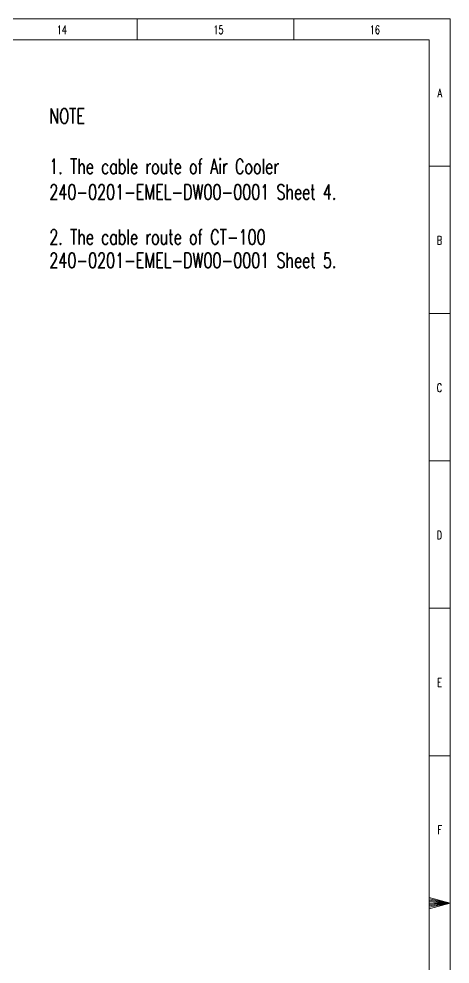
# Model space of a CAD drawing. Header units: inches. Extents: x -1128 to 651, y 96 to 845.
# Drawn here: x -146.6 to -96.5, y 734.6 to 844.5 of the extents above; entities that cross this region are included whole.
import ezdxf

# ---------------------------------------------------------------- set-up
doc = ezdxf.new("R2010")
doc.units = ezdxf.units.IN
doc.header["$MEASUREMENT"] = 0
doc.layers.add('Cables', color=7, linetype='Continuous', lineweight=0)
doc.styles.add('HZTXT', font='txt_qlt.shx', dxfattribs={"width": 0.7, "bigfont": 'hztxt.shx'})
doc.styles.add('TEG BORDER', font='txt_qlt.shx', dxfattribs={"width": 0.7, "bigfont": 'hztxt.shx'})

# ---------------------------------------------------------------- blocks, each defined once
blk = doc.blocks.new('TEG BORDER A2')
for p, q in [((519.75, 420), (519.75, 415)), ((556.87, 420), (556.87, 415)), ((594, 385), (589, 385)), ((594, 350), (589, 350)), ((594, 315), (589, 315)), ((594, 280), (589, 280)), ((594, 245), (589, 245)), ((589, 210), (594, 210)), ((592.75, 210), (590.25, 210))]:
    blk.add_line(p, q)
at = {"color": 5, "lineweight": 15}
blk.add_lwpolyline([(0, 420), (594, 420), (594, 0), (0, 0)], close=True, dxfattribs=at)
blk.add_lwpolyline([(5, 415), (589, 415), (589, 5), (5, 5)], close=True)
blk.add_lwpolyline([(594, 210), (589, 211.34), (589, 208.66), (594, 210), (589, 211), (589, 210.67), (594, 210), (589, 210.33), (589, 209.67), (594, 210), (589, 209.33), (589, 209), (594, 210)])
at = {"char_height": 2, "width": 2, "style": 'TEG BORDER'}
for s, insert, attachment_point in [('\\pi-0.033333;14', (500.67, 418.41), 1), ('\\pi2.2204e-016;15', (537.8, 418.41), 1), ('\\pi0.033333;16', (574.92, 418.41), 1), ('A', (592.09, 403.39), 3), ('B', (592.09, 368.39), 3), ('C', (592.09, 333.39), 3), ('D', (592.09, 298.39), 3), ('E', (592.09, 263.39), 3), ('F', (592.09, 228.39), 3)]:
    blk.add_mtext(s, dxfattribs=dict(at, insert=insert, attachment_point=attachment_point))

msp = doc.modelspace()

# ---------------------------------------------------------------- block references
at = {"layer": 'Cables', "color": 0, "xscale": 0.4897326461023622, "yscale": 0.4897326461023622, "zscale": 0.4897326461023622}
msp.add_blockref('TEG BORDER A2', (-387.42, 638.86), dxfattribs=at)

# ---------------------------------------------------------------- texts
at = {"lineweight": 5, "style": 'HZTXT', "width": 0.7}
for s, height, p in [('NOTE', 1.746, (-143.11, 832.37)), ('1. The cable route of Air Cooler ', 1.7464, (-143.11, 826.51)), ('240-0201-EMEL-DW00-0001 Sheet 4.', 1.7464, (-143.11, 823.53)), ('2. The cable route of CT-100 ', 1.7464, (-143.11, 818.3)), ('240-0201-EMEL-DW00-0001 Sheet 5.', 1.7464, (-143.11, 815.58))]:
    msp.add_text(s, height=height, dxfattribs=at).set_placement(p)

doc.saveas('drawing.dxf')
